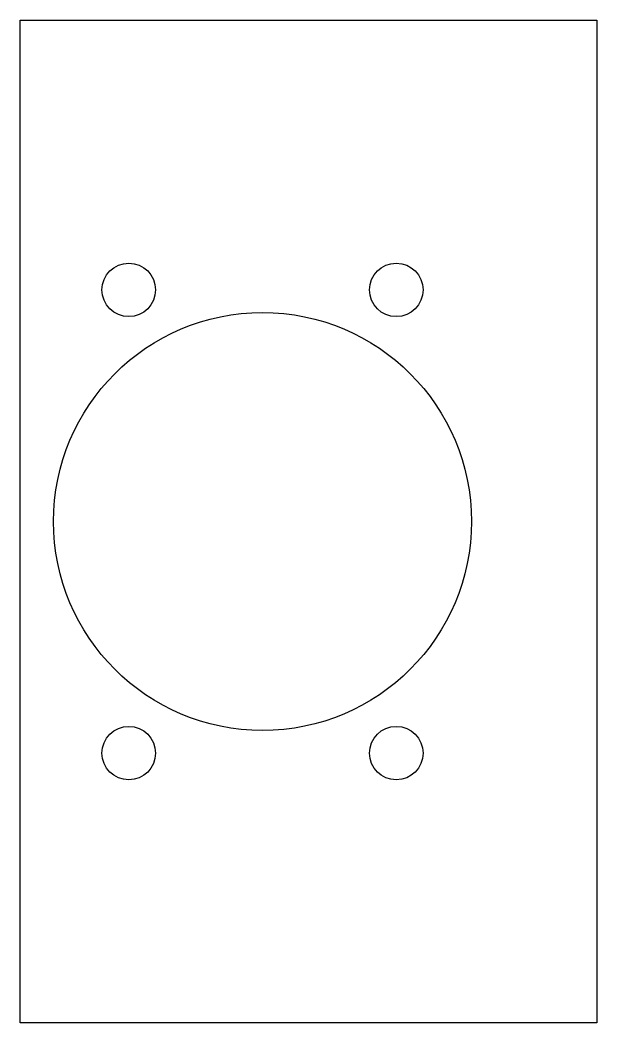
# Model space of a CAD drawing. Header units: millimetres. Extents: x 0 to 34.5, y 0 to 60.
import ezdxf

# ---------------------------------------------------------------- set-up
doc = ezdxf.new("R2010")
doc.units = ezdxf.units.MM
for name, color, linetype, lineweight, true_color in [('CE', 7, 'CONTINUOUS', 25, 0x000000), ('CI_D3', 7, 'CONTINUOUS', 25, 0x000000), ('CI_D6', 7, 'CONTINUOUS', 25, 0x000000)]:
    doc.layers.add(name, color=color, linetype=linetype, lineweight=lineweight, true_color=true_color)

msp = doc.modelspace()

# ---------------------------------------------------------------- linework, layer by layer
at = {"layer": 'CE'}
for p, q in [((0, 0), (0, 60)), ((0, 60), (34.5, 60)), ((34.5, 60), (34.5, 0)), ((34.5, 0), (0, 0))]:
    msp.add_line(p, q, dxfattribs=at)
at = {"layer": 'CI_D3'}
for centre in [(6.5, 43.856), (22.5, 43.856), (6.5, 16.144), (22.5, 16.144)]:
    msp.add_circle(centre, 1.6, dxfattribs=at)
at = {"layer": 'CI_D6'}
msp.add_circle((14.5, 30), 12.5, dxfattribs=at)

doc.saveas('drawing.dxf')
